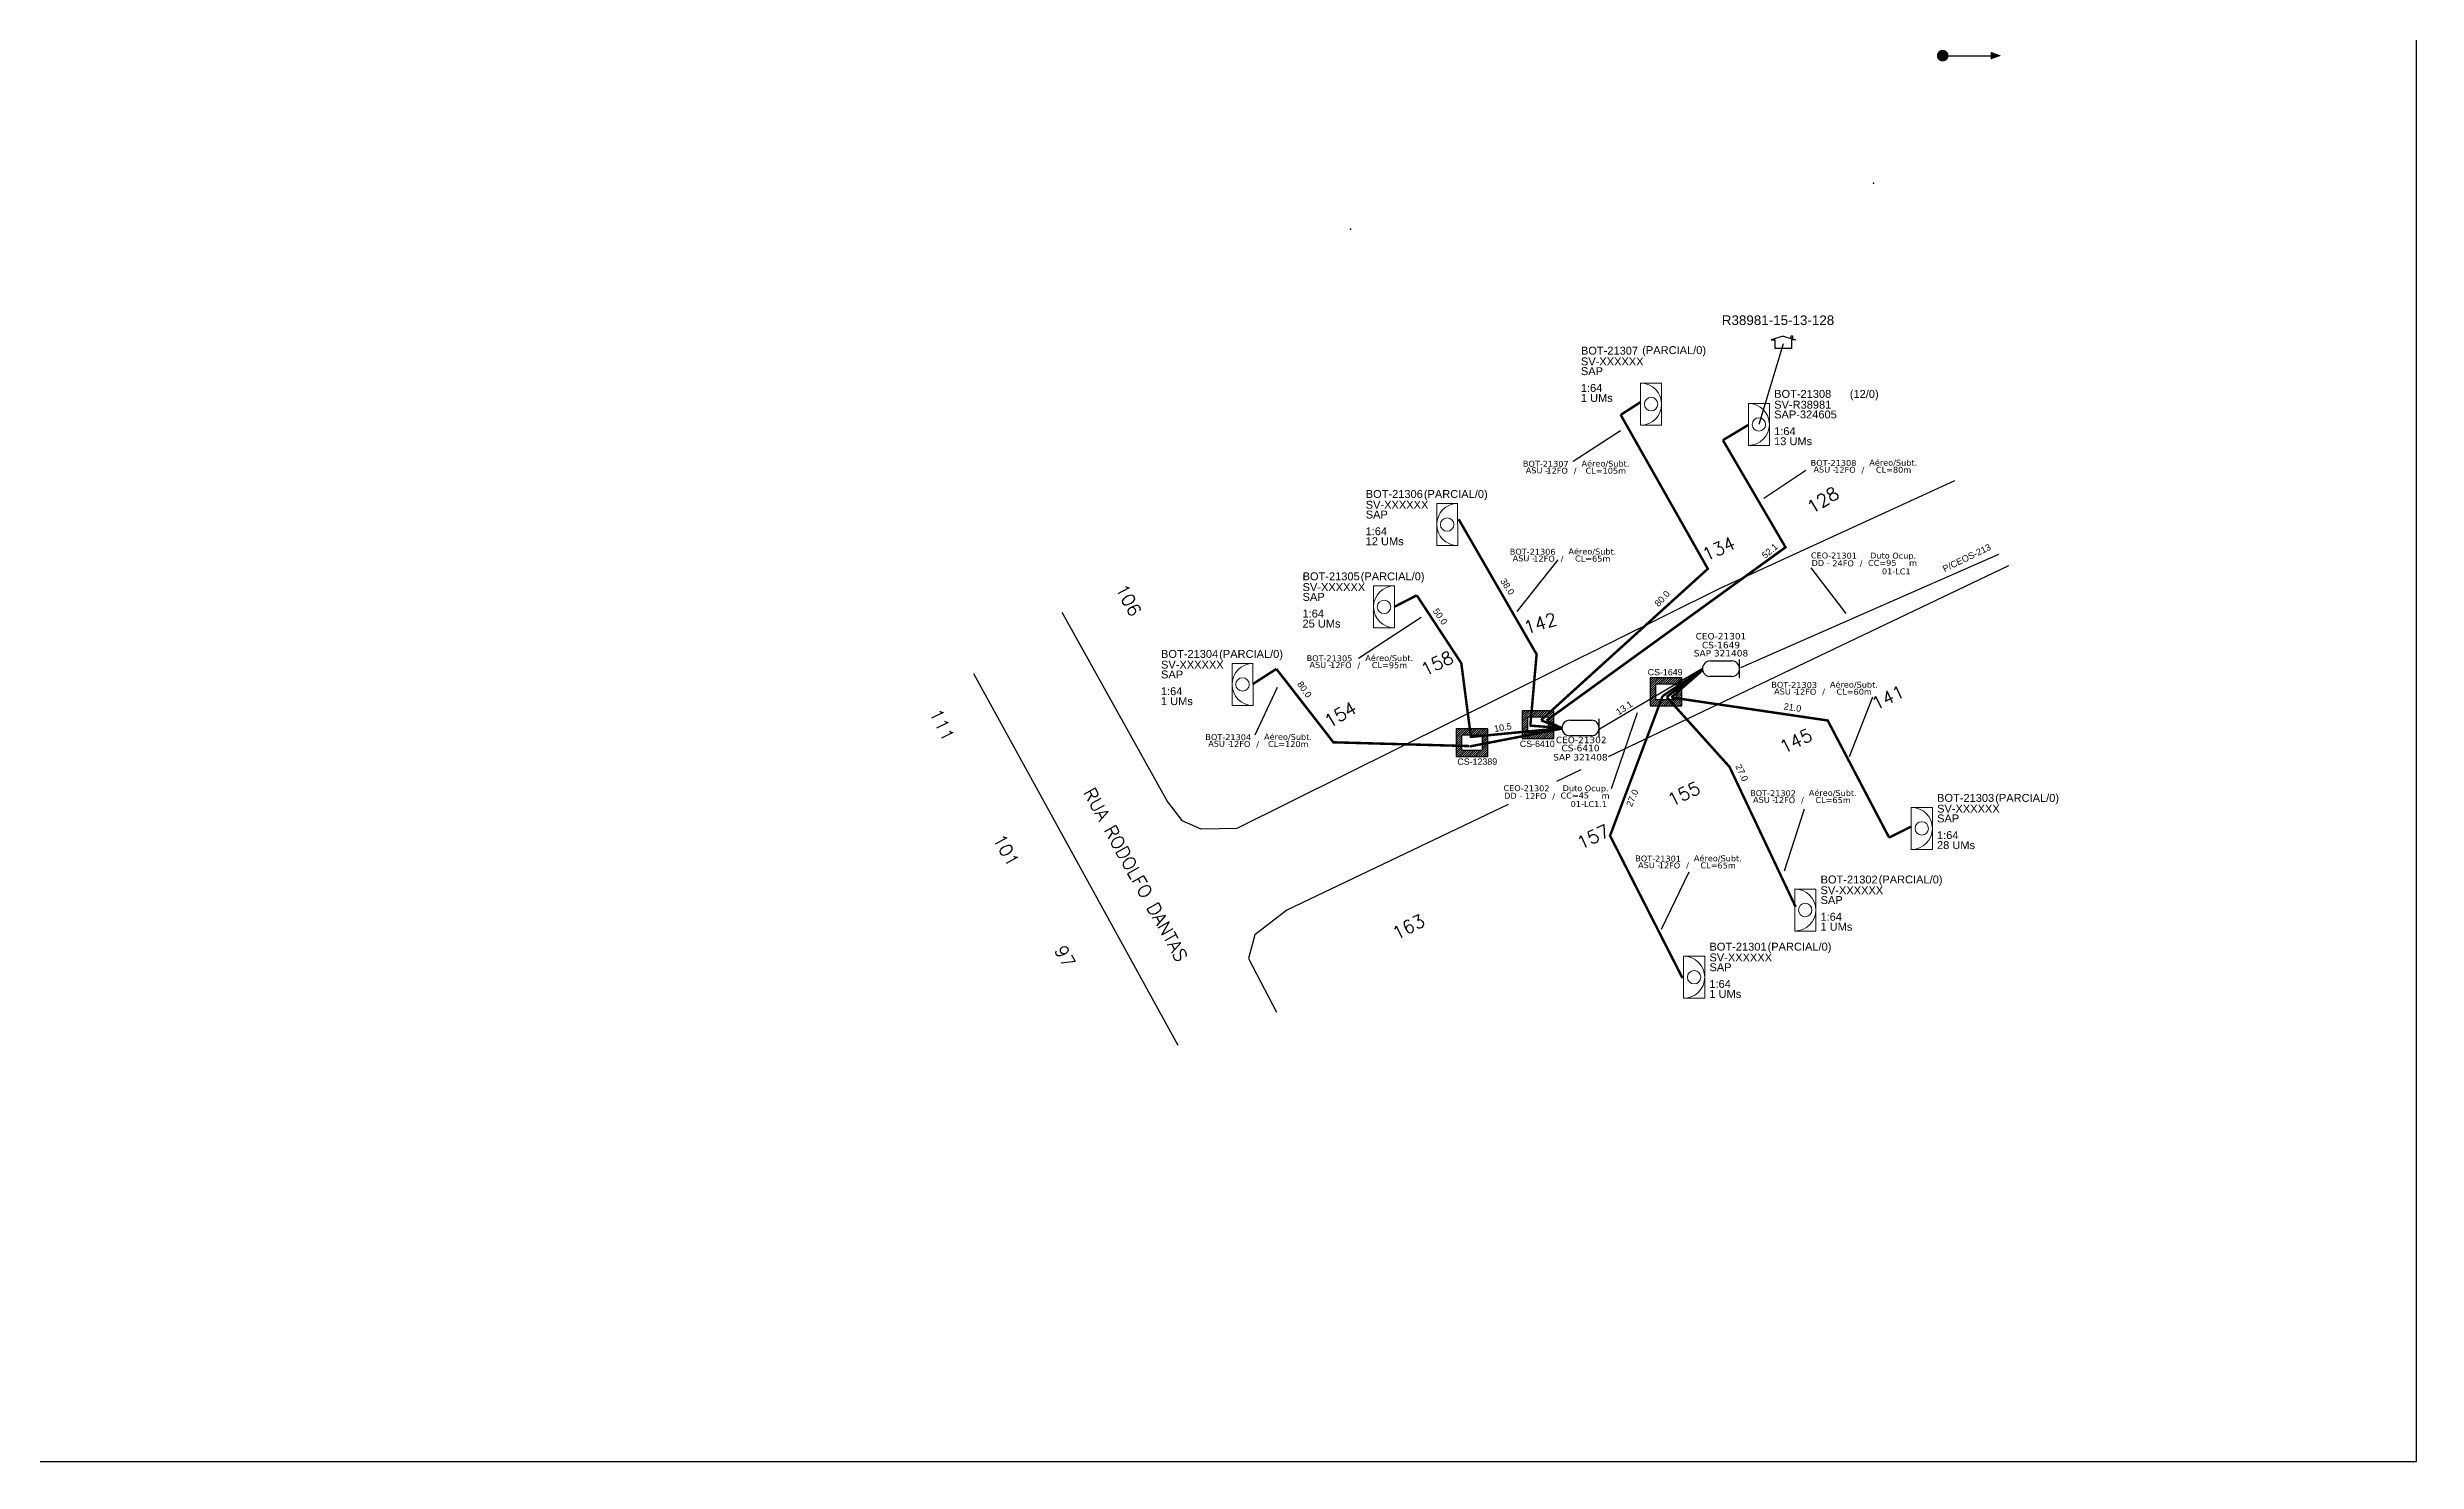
# Model space of a CAD drawing. Header units: inches. Extents: x 26135 to 26973, y 293564 to 294158.
# Drawn here: x 26479 to 26973.2, y 293564 to 293859.1 of the extents above; entities that cross this region are included whole.
import ezdxf
from ezdxf.enums import TextEntityAlignment as Align

# ---------------------------------------------------------------- set-up
doc = ezdxf.new("R2010")
doc.units = ezdxf.units.IN
doc.header["$MEASUREMENT"] = 0
doc.linetypes.add('DIVIDE2', pattern=[0.625, 0.25, -0.125, 0, -0.125, 0, -0.125])
for name, color, linetype in [('10.1-Caixas Subterrâneas', 5, 'Continuous'), ('20.4-CEOS', 1, 'Continuous'), ('20.5-CEO', 1, 'Continuous'), ('CAP a instalar', 1, 'Continuous'), ('FOLHAS', 7, 'Continuous'), ('label_cabos', 7, 'Continuous'), ('MUB', 252, 'Continuous'), ('NET-RETIRAR', 54, 'DIVIDE2'), ('SETA', 7, 'Continuous'), ('surveys', 7, 'Continuous'), ('surveys legendas', 7, 'Continuous')]:
    doc.layers.add(name, color=color, linetype=linetype)
doc.layers.add("20.0-LEGENDA DOS CDO'S", color=1, linetype='Continuous', lineweight=0)
doc.layers.add('20.1-CDO_INTERIOR', color=1, linetype='Continuous', lineweight=0)
doc.styles.add('ARIAL', font='arial.ttf')
doc.styles.add('DIGICADE', font='arial.ttf')
doc.styles.add('ROMANS', font='ROMANS.SHX', dxfattribs={"height": 2.5})
doc.styles.add('siredit', font='verdana.ttf')
doc.styles.add('TELEMAR-RJ', font='arial.ttf')
doc.linetypes.add('FENCELINE1', pattern='A,0.25,-0.1,[133,ltypeshp.shx,S=0.1,R=0,X=-0.1,Y=0],-0.1,1', length=1.45)
doc.dimstyles.new('CC', dxfattribs={"dimtxt": 1, "dimasz": 2, "dimexe": 0.18, "dimexo": 0.0625, "dimgap": 0.09, "dimtad": 0, "dimdec": 0, "dimrnd": 1, "dimzin": 0, "dimdsep": 46, "dimtxsty": 'siredit', "dimblk": 'NONE', "dimcen": 0, "dimse1": 1, "dimse2": 1, "dimsd1": 1, "dimsd2": 1, "dimclrt": 7, "dimadec": 0, "dimazin": 0, "dimtfac": 1, "dimtdec": 0, "dimtofl": 0, "dimtmove": 0, "dimatfit": 3, "dimfxl": 0, "dimtolj": 1, "dimtzin": 0, "dimarcsym": 0})

# ---------------------------------------------------------------- blocks, each defined once
blk = doc.blocks.new('CDOI_CT_ESQ')
at = {"layer": '20.1-CDO_INTERIOR', "color": 8, "lineweight": 18}
blk.add_lwpolyline([(-2.12, -2.13), (-2.12, 2.12), (0, 2.12), (0.01, -2.13)], close=True, dxfattribs=at)
blk.add_circle((-1.06, 0), 0.68, dxfattribs=at)
blk.add_arc((0.01, 0), 2.13, 90.0276, 270.0276, dxfattribs=at)
at = {"layer": "20.0-LEGENDA DOS CDO'S", "color": 8, "style": 'ARIAL'}
for tag, p in [('CDO_N', (-9.3, 2.69)), ('SURVEY', (-9.3, 1.6)), ('SAP', (-9.3, 0.61)), ('1:XX', (-9.31, -1.08)), ('UMS', (-9.31, -2.09))]:
    blk.add_attdef(tag, p, '', height=0.8, rotation=359.9724, dxfattribs=at)
blk.add_attdef('FIBRAS_UTILIZADAS', text='', height=0.8, rotation=359.9724, dxfattribs=at).set_placement((-1.59, 2.69), align=Align.CENTER)
blk = doc.blocks.new('CDOI_CT_DRT')
at = {"layer": '20.1-CDO_INTERIOR', "color": 8, "lineweight": 18}
blk.add_lwpolyline([(2.13, -2.13), (2.13, 2.12), (0, 2.12), (0, -2.13)], close=True, dxfattribs=at)
blk.add_circle((1.06, 0), 0.68, dxfattribs=at)
blk.add_arc((0, 0), 2.13, 269.9724, 89.9724, dxfattribs=at)
at = {"layer": "20.0-LEGENDA DOS CDO'S", "color": 8, "style": 'ARIAL'}
for tag, p in [('SURVEY', (2.61, 1.6)), ('CDO_N', (2.61, 2.69)), ('SAP', (2.61, 0.61)), ('1:XX', (2.6, -1.08)), ('UMS', (2.6, -2.09))]:
    blk.add_attdef(tag, p, '', height=0.8, rotation=359.9724, dxfattribs=at)
blk.add_attdef('FIBRAS_UTILIZADAS', text='', height=0.8, rotation=359.9724, dxfattribs=at).set_placement((10.32, 2.69), align=Align.CENTER)
blk = doc.blocks.new('*X1')
at = {"color": 0, "linetype": 'Continuous'}
for p, q in [((-1.25, 0.34099), (-0.49099, 1.1)), ((-1.25, 0.517767), (-0.667767, 1.1)), ((-1.25, 0.694544), (-0.844544, 1.1)), ((-1.25, 0.87132), (-1.02132, 1.1)), ((-1.25, 1.048097), (-1.198097, 1.1)), ((-1.25, 0.164214), (-0.8035, 0.610714)), ((-1.25, -0.012563), (-0.8035, 0.433937)), ((-1.25, -0.18934), (-0.8035, 0.25716)), ((-1.25, -0.366117), (-0.8035, 0.080383)), ((-0.789214, 0.625), (-0.314214, 1.1)), ((-0.612437, 0.625), (-0.137437, 1.1)), ((-0.43566, 0.625), (0.03934, 1.1)), ((-0.258883, 0.625), (0.216117, 1.1)), ((-0.082107, 0.625), (0.392893, 1.1)), ((0.09467, 0.625), (0.56967, 1.1)), ((0.271447, 0.625), (0.746447, 1.1)), ((0.448223, 0.625), (0.923223, 1.1)), ((0.625, 0.625), (1.1, 1.1)), ((0.801777, 0.625), (1.25, 1.073223)), ((0.8035, 0.449947), (1.25, 0.896447)), ((0.8035, 0.27317), (1.25, 0.71967)), ((0.8035, 0.096393), (1.25, 0.542893)), ((0.8035, -0.080383), (1.25, 0.366117)), ((0.8035, -0.25716), (1.25, 0.18934)), ((0.8035, -0.433937), (1.25, 0.012563)), ((-1.25, -0.542893), (-0.8035, -0.096393)), ((-1.25, -0.71967), (-0.8035, -0.27317)), ((-1.25, -0.896447), (-0.8035, -0.449947)), ((-1.25, -1.073223), (-0.801777, -0.625)), ((-1.1, -1.1), (-0.625, -0.625)), ((-0.923223, -1.1), (-0.448223, -0.625)), ((-0.746447, -1.1), (-0.271447, -0.625)), ((-0.56967, -1.1), (-0.09467, -0.625)), ((-0.392893, -1.1), (0.082107, -0.625)), ((-0.216117, -1.1), (0.258883, -0.625)), ((-0.03934, -1.1), (0.43566, -0.625)), ((0.137437, -1.1), (0.612437, -0.625)), ((0.314214, -1.1), (0.789214, -0.625)), ((0.49099, -1.1), (1.25, -0.34099)), ((0.667767, -1.1), (1.25, -0.517767)), ((0.8035, -0.610714), (1.25, -0.164214)), ((0.844544, -1.1), (1.25, -0.694544)), ((1.02132, -1.1), (1.25, -0.87132)), ((1.198097, -1.1), (1.25, -1.048097))]:
    blk.add_line(p, q, dxfattribs=at)
blk = doc.blocks.new('MANHOLE_MQ')
at = {"color": 0, "linetype": 'Continuous'}
for p, q in [((0.00000623, 0.00000569), (-0.00000627, 0.00000569)), ((-0.00000627, 0.00000569), (-0.00000627, -0.00000531)), ((-0.00000404, 0.00000331), (0.00000399, 0.00000331)), ((-0.00000404, -0.00000294), (-0.00000404, 0.00000331)), ((0.00000399, 0.00000331), (0.00000399, -0.00000294)), ((0.00000623, -0.00000531), (0.00000623, 0.00000569)), ((-0.00000627, -0.00000531), (0.00000623, -0.00000531)), ((0.00000399, -0.00000294), (-0.00000404, -0.00000294)), ((0.00000399, -0.00000294), (0.00000399, -0.00000294))]:
    blk.add_line(p, q, dxfattribs=at)
at = {"color": 0, "linetype": 'Continuous', "xscale": 5e-06, "yscale": 5e-06, "zscale": 1e-05}
blk.add_blockref('*X1', (-0.00000002, 0.00000019), dxfattribs=at)
blk = doc.blocks.new('Inst CB DT OCUP CFOA-SM-DD-S-12')
at = {"layer": 'label_cabos', "color": 0, "style": 'siredit'}
for tag, flags, p in [('ID_ATIVIDADE', 3, (1.31, 2.67)), ('FATOR', 1, (11.56, 2.55))]:
    blk.add_attdef(tag, text='', height=1, rotation=359.69, dxfattribs=dict(at, flags=flags)).set_placement(p, align=Align.MIDDLE_CENTER)
for tag, p in [('TIPO_CABO', (1.11, 0)), ('DESTINO_CABO', (3.13, 1.26)), ('CABO', (4.69, -0.05)), ('/', (7.71, -0.05)), ('LANCE', (10.41, 0.02)), ('TIPO_CABO', (13.11, 1.24)), ('UND', (16.46, 0)), ('FID', (13.65, -1.41))]:
    blk.add_attdef(tag, text='', height=1, rotation=359.69, dxfattribs=at).set_placement(p, align=Align.MIDDLE_CENTER)
blk.add_attdef('QTDE', (11.93, -0.45), '', height=1, rotation=359.69, dxfattribs=at)
blk = doc.blocks.new('LEGENDA DOS CABOS')
at = {"layer": 'label_cabos', "color": 0, "style": 'siredit'}
for tag, p in [('TIPO_CABO', (2.74, 0.52)), ('ID', (4.24, 1.63)), ('CABO', (6.16, 0.47)), ('/', (9.19, 0.47)), ('METROS', (14.36, 0.47)), ('XX', (14.31, 1.67))]:
    blk.add_attdef(tag, text='', height=1, rotation=359.69, dxfattribs=at).set_placement(p, align=Align.MIDDLE_CENTER)
blk = doc.blocks.new('_None')
blk = doc.blocks.new('Inst CB DT OCUP CFOA-SM-DD-G-24')
at = {"layer": 'label_cabos', "color": 0, "style": 'siredit'}
for tag, flags, p in [('ID_ATIVIDADE', 3, (1.31, 2.67)), ('FATOR', 1, (11.56, 2.55))]:
    blk.add_attdef(tag, text='', height=1, rotation=359.69, dxfattribs=dict(at, flags=flags)).set_placement(p, align=Align.MIDDLE_CENTER)
for tag, p in [('TIPO_CABO', (1.11, 0)), ('DESTINO_CABO', (3.13, 1.26)), ('CABO', (4.69, -0.05)), ('/', (7.71, -0.05)), ('LANCE', (10.41, 0.02)), ('TIPO_CABO', (13.11, 1.24)), ('UND', (16.46, 0)), ('FID', (13.65, -1.41))]:
    blk.add_attdef(tag, text='', height=1, rotation=359.69, dxfattribs=at).set_placement(p, align=Align.MIDDLE_CENTER)
blk.add_attdef('QTDE', (11.93, -0.45), '', height=1, rotation=359.69, dxfattribs=at)
blk = doc.blocks.new('SURVEY_SURVEY')
for p, q in [((0, 0.0000127), (-0.0000126, 0.000009)), ((-0.0000126, 0.000009), (-0.0000086, 0.000009)), ((-0.0000086, 0), (-0.0000086, 0.000009)), ((0, 0.0000127), (0.0000126, 0.000009)), ((0.0000084, 0.0000132), (0.0000098, 0.0000132)), ((0.0000084, 0.0000103), (0.0000084, 0.0000132)), ((0.0000126, 0.000009), (0.0000086, 0.000009)), ((0.0000086, 0.000009), (0.0000086, 0)), ((0.0000098, 0.0000132), (0.0000098, 0.0000099)), ((0.0000086, 0), (-0.0000086, 0))]:
    blk.add_line(p, q)
at = {"ltscale": 6}
blk.add_circle((0, 0.0000045), 0.0000000477, dxfattribs=at)

msp = doc.modelspace()

# ---------------------------------------------------------------- linework, layer by layer
msp.add_lwpolyline([(26134.68, 293563.98), (26973.25, 293563.98), (26973.25, 294157.98), (26134.68, 294157.98), (26134.68, 293563.98)])
at = {"const_width": 1.21}
msp.add_lwpolyline([(26873.77, 293857.36, 1), (26874.98, 293857.36, 1)], format="xyb", close=True, dxfattribs=at)
at = {"layer": '20.1-CDO_INTERIOR', "color": 8, "lineweight": 18}
msp.add_lwpolyline([(26815.73, 293780.25), (26815.74, 293789.02), (26811.35, 293789.02), (26811.35, 293780.26)], close=True, dxfattribs=at)
at = {"layer": '20.1-CDO_INTERIOR', "color": 1, "lineweight": 18}
msp.add_lwpolyline([(26838.21, 293776.02), (26838.21, 293784.79), (26833.83, 293784.79), (26833.83, 293776.03)], close=True, dxfattribs=at)
at = {"layer": '20.1-CDO_INTERIOR', "color": 8, "lineweight": 18}
msp.add_circle((26813.54, 293784.64), 1.4, dxfattribs=at)
at = {"layer": '20.1-CDO_INTERIOR', "color": 1, "lineweight": 18}
msp.add_circle((26836.02, 293780.41), 1.4, dxfattribs=at)
at = {"layer": '20.1-CDO_INTERIOR', "color": 8, "lineweight": 18}
msp.add_arc((26811.35, 293784.64), 4.38, 269.9724, 89.9724, dxfattribs=at)
at = {"layer": '20.1-CDO_INTERIOR', "color": 1, "lineweight": 18}
msp.add_arc((26833.83, 293780.41), 4.38, 269.9724, 89.9724, dxfattribs=at)
at = {"layer": '20.5-CEO', "color": 0}
for p, q in [((26825.86, 293731.05), (26830.38, 293731.05)), ((26830.38, 293727.83), (26825.86, 293727.83))]:
    msp.add_line(p, q, dxfattribs=at)
at = {"layer": '20.5-CEO', "color": 5}
for p, q in [((26796.55, 293718.67), (26801.08, 293718.67)), ((26801.08, 293715.45), (26796.55, 293715.45))]:
    msp.add_line(p, q, dxfattribs=at)
at = {"layer": '20.5-CEO', "color": 0}
msp.add_lwpolyline([(26832, 293727.49), (26832, 293731.38)], dxfattribs=at)
at = {"layer": '20.5-CEO', "color": 5}
msp.add_lwpolyline([(26802.69, 293715.12), (26802.69, 293719.01)], dxfattribs=at)
at = {"layer": '20.5-CEO', "color": 0}
for centre, start, end in [((26825.86, 293729.44), 90, 270), ((26830.38, 293729.44), 270, 90)]:
    msp.add_arc(centre, 1.61, start, end, dxfattribs=at)
at = {"layer": '20.5-CEO', "color": 5}
for centre, start, end in [((26796.55, 293717.06), 90, 270), ((26801.08, 293717.06), 270, 90)]:
    msp.add_arc(centre, 1.61, start, end, dxfattribs=at)
at = {"layer": 'CAP a instalar', "color": 0, "linetype": 'FENCELINE1', "ltscale": 0.18}
for p, q in [((26885.99, 293753.26), (26832.22, 293729.59)), ((26824.24, 293729.45), (26802.78, 293716.82))]:
    msp.add_line(p, q, dxfattribs=at)
at = {"layer": 'CAP a instalar', "color": 8, "linetype": 'FENCELINE1', "ltscale": 0.18, "const_width": 0.513}
for points in [[(26790.57, 293718.7), (26825.37, 293750.28), (26807.19, 293782.41)], [(26807.18, 293782.4), (26811.35, 293785.07)], [(26788.35, 293717.61), (26789.65, 293732.44), (26773.38, 293760.64)], [(26764.65, 293744.75), (26759.92, 293742.32)], [(26775.97, 293714.99), (26773.94, 293730.59), (26764.65, 293744.75)], [(26730.47, 293726.25), (26735.36, 293729.39)], [(26775.56, 293713.29), (26747.25, 293714.08), (26735.36, 293729.39)], [(26824.18, 293729.23), (26815.93, 293723.71)], [(26824.23, 293729.18), (26816.79, 293723.52)], [(26824.18, 293729.04), (26817.77, 293723.44)], [(26815.93, 293723.71), (26804.97, 293694.59), (26820.08, 293664.89)], [(26816.79, 293723.52), (26829.89, 293708.96), (26843.7, 293679.72)], [(26817.77, 293723.44), (26850.38, 293718.63), (26863.2, 293694.19)], [(26790.59, 293718.67), (26794.83, 293716.99)], [(26794.84, 293716.92), (26775.63, 293713.2)], [(26794.84, 293717.02), (26776.11, 293715.22)], [(26794.84, 293717.08), (26788.19, 293717.56)], [(26863.2, 293694.19), (26867.88, 293696.53)]]:
    msp.add_lwpolyline(points, dxfattribs=at)
at = {"layer": 'CAP a instalar', "color": 1, "linetype": 'FENCELINE1', "ltscale": 0.18, "const_width": 0.513}
for points in [[(26828.52, 293777.13), (26833.79, 293780.28)], [(26794.88, 293717.05), (26791.7, 293718.54)]]:
    msp.add_lwpolyline(points, dxfattribs=at)
at = {"layer": 'CAP a instalar', "color": 1, "linetype": 'FENCELINE1', "ltscale": 8, "const_width": 0.513}
msp.add_lwpolyline([(26791.72, 293718.62), (26841.58, 293754.77), (26828.52, 293777.13)], dxfattribs=at)
at = {"layer": 'MUB', "color": 0}
for points in [[(26690.58, 293741.26), (26712.62, 293701.69), (26715.62, 293697.77), (26719.63, 293696.05), (26727.19, 293696.13), (26827.82, 293746.15), (26876.91, 293768.68)], [(26888.1, 293750.9), (26804.58, 293711.06)], [(26714.87, 293650.8), (26672.25, 293728.37)], [(26798.9, 293708.34), (26793.81, 293705.91)], [(26783.71, 293701.1), (26737.51, 293679.06), (26730.89, 293673.88), (26729.57, 293668.99), (26735.4, 293657.77)]]:
    msp.add_lwpolyline(points, dxfattribs=at)
for p in [(26859.91, 293830.78), (26750.84, 293821.14)]:
    msp.add_point(p, dxfattribs=at)
at = {"layer": 'NET-RETIRAR', "color": 4, "linetype": 'Continuous'}
msp.add_lwpolyline([(26841.06, 293797.21), (26836.02, 293780.41)], dxfattribs=at)
at = {"layer": 'SETA'}
msp.add_lwpolyline([(26874.81, 293857.35), (26885.21, 293857.35)], dxfattribs=at)
msp.add_solid([(26884.37, 293858.17), (26886.59, 293857.36), (26884.37, 293856.56)], dxfattribs=at)

# ---------------------------------------------------------------- block references
at = {"color": 0, "lineweight": 0}
ref = msp.add_blockref('Inst CB DT OCUP CFOA-SM-DD-G-24', (26847.8, 293751.49), dxfattribs=dict(at, xscale=1.237533283904283, yscale=1.237533283904283, zscale=1.237533283904283))
ref.add_attrib('DESTINO_CABO', 'CEO-21301', dxfattribs={"layer": 'label_cabos', "color": 0, "height": 1.238, "rotation": 359.69, "style": 'siredit'}).set_placement((26851.68, 293753.05), align=Align.MIDDLE_CENTER)
ref.add_attrib('TIPO_CABO', 'Duto Ocup.', dxfattribs={"layer": 'label_cabos', "color": 0, "height": 1.238, "rotation": 359.69, "style": 'siredit'}).set_placement((26864.03, 293753.03), align=Align.MIDDLE_CENTER)
ref.add_attrib('/', '/', dxfattribs={"layer": 'label_cabos', "color": 0, "height": 1.24, "rotation": 359.69, "style": 'siredit'}).set_placement((26857.35, 293751.42), align=Align.MIDDLE_CENTER)
ref.add_attrib('FID', '01-LC1', dxfattribs={"layer": 'label_cabos', "color": 0, "height": 1.238, "rotation": 359.69, "style": 'siredit'}).set_placement((26864.69, 293749.74), align=Align.MIDDLE_CENTER)
ref.add_attrib('LANCE', 'CC=', dxfattribs={"layer": 'label_cabos', "color": 0, "height": 1.238, "rotation": 359.69, "style": 'siredit'}).set_placement((26860.69, 293751.51), align=Align.MIDDLE_CENTER)
ref.add_attrib('UND', 'm', dxfattribs={"layer": 'label_cabos', "color": 0, "height": 1.24, "rotation": 359.69, "style": 'siredit'}).set_placement((26868.18, 293751.49), align=Align.MIDDLE_CENTER)
ref.add_attrib('CABO', '24FO', dxfattribs={"layer": 'label_cabos', "color": 0, "height": 1.238, "rotation": 359.69, "style": 'siredit'}).set_placement((26853.6, 293751.42), align=Align.MIDDLE_CENTER)
ref.add_attrib('TIPO_CABO', 'DD - ', dxfattribs={"layer": 'label_cabos', "color": 0, "height": 1.238, "rotation": 359.69, "style": 'siredit'}).set_placement((26849.18, 293751.48), align=Align.MIDDLE_CENTER)
ref.add_attrib('QTDE', '95', (26862.57, 293750.92), dxfattribs={"layer": 'label_cabos', "color": 0, "height": 1.238, "rotation": 359.69, "style": 'siredit'})
ref = msp.add_blockref('Inst CB DT OCUP CFOA-SM-DD-S-12', (26783.66, 293702.94), dxfattribs=dict(at, xscale=1.237533283904283, yscale=1.237533283904283, zscale=1.237533283904283))
ref.add_attrib('DESTINO_CABO', 'CEO-21302', dxfattribs={"layer": 'label_cabos', "color": 0, "height": 1.238, "rotation": 359.69, "style": 'siredit'}).set_placement((26787.54, 293704.5), align=Align.MIDDLE_CENTER)
ref.add_attrib('TIPO_CABO', 'Duto Ocup.', dxfattribs={"layer": 'label_cabos', "color": 0, "height": 1.238, "rotation": 359.69, "style": 'siredit'}).set_placement((26799.88, 293704.48), align=Align.MIDDLE_CENTER)
ref.add_attrib('/', '/', dxfattribs={"layer": 'label_cabos', "color": 0, "height": 1.24, "rotation": 359.69, "style": 'siredit'}).set_placement((26793.21, 293702.87), align=Align.MIDDLE_CENTER)
ref.add_attrib('FID', '01-LC1.1', dxfattribs={"layer": 'label_cabos', "color": 0, "height": 1.238, "rotation": 359.69, "style": 'siredit'}).set_placement((26800.55, 293701.19), align=Align.MIDDLE_CENTER)
ref.add_attrib('LANCE', 'CC=', dxfattribs={"layer": 'label_cabos', "color": 0, "height": 1.238, "rotation": 359.69, "style": 'siredit'}).set_placement((26796.54, 293702.97), align=Align.MIDDLE_CENTER)
ref.add_attrib('UND', 'm', dxfattribs={"layer": 'label_cabos', "color": 0, "height": 1.24, "rotation": 359.69, "style": 'siredit'}).set_placement((26804.04, 293702.94), align=Align.MIDDLE_CENTER)
ref.add_attrib('CABO', '12FO', dxfattribs={"layer": 'label_cabos', "color": 0, "height": 1.238, "rotation": 359.69, "style": 'siredit'}).set_placement((26789.46, 293702.87), align=Align.MIDDLE_CENTER)
ref.add_attrib('TIPO_CABO', 'DD - ', dxfattribs={"layer": 'label_cabos', "color": 0, "height": 1.238, "rotation": 359.69, "style": 'siredit'}).set_placement((26785.04, 293702.93), align=Align.MIDDLE_CENTER)
ref.add_attrib('QTDE', '45', (26798.42, 293702.38), dxfattribs={"layer": 'label_cabos', "color": 0, "height": 1.238, "rotation": 359.69, "style": 'siredit'})
at = {"layer": '10.1-Caixas Subterrâneas', "color": 30, "xscale": 527663.6563178756, "yscale": 527663.6563178756, "zscale": 527663.6563178756, "rotation": 180.0000000000633}
for p in [(26816.66, 293724.71), (26789.95, 293717.85), (26776.16, 293714.12)]:
    msp.add_blockref('MANHOLE_MQ', p, dxfattribs=at)
at = {"layer": '20.1-CDO_INTERIOR', "xscale": 2.062555473173804, "yscale": 2.062555473173804, "zscale": 2.062555473173804}
for name, p, values in [('CDOI_CT_ESQ', (26773.18, 293759.52), {'CDO_N': 'BOT-21306', 'FIBRAS_UTILIZADAS': '         (PARCIAL/0)', 'SURVEY': 'SV-XXXXXX', 'SAP': 'SAP', '1:XX': '1:64', 'UMS': '12 UMs'}), ('CDOI_CT_ESQ', (26760.01, 293742.34), {'CDO_N': 'BOT-21305', 'FIBRAS_UTILIZADAS': '         (PARCIAL/0)', 'SURVEY': 'SV-XXXXXX', 'SAP': 'SAP', '1:XX': '1:64', 'UMS': '25 UMs'}), ('CDOI_CT_ESQ', (26730.48, 293726.15), {'CDO_N': 'BOT-21304', 'FIBRAS_UTILIZADAS': '         (PARCIAL/0)', 'SURVEY': 'SV-XXXXXX', 'SAP': 'SAP', '1:XX': '1:64', 'UMS': '1 UMs'}), ('CDOI_CT_DRT', (26867.82, 293696.11), {'CDO_N': 'BOT-21303', 'FIBRAS_UTILIZADAS': '         (PARCIAL/0)', 'SURVEY': 'SV-XXXXXX', 'SAP': 'SAP', '1:XX': '1:64', 'UMS': '28 UMs'}), ('CDOI_CT_DRT', (26843.51, 293679.08), {'CDO_N': 'BOT-21302', 'FIBRAS_UTILIZADAS': '         (PARCIAL/0)', 'SURVEY': 'SV-XXXXXX', 'SAP': 'SAP', '1:XX': '1:64', 'UMS': '1 UMs'}), ('CDOI_CT_DRT', (26820.33, 293665.06), {'CDO_N': 'BOT-21301', 'FIBRAS_UTILIZADAS': '         (PARCIAL/0)', 'SURVEY': 'SV-XXXXXX', 'SAP': 'SAP', '1:XX': '1:64', 'UMS': '1 UMs'})]:
    msp.add_blockref(name, p, dxfattribs=at).add_auto_attribs(values)
at = {"layer": 'label_cabos', "color": 0, "lineweight": 0, "xscale": 1.237533283904283, "yscale": 1.237533283904283, "zscale": 1.237533283904283}
for p, values in [((26786.31, 293770.17), {'ID': 'BOT-21307', 'CABO': '12FO', 'METROS': 'CL=105m', 'XX': 'Aéreo/Subt.', '/': '/', 'TIPO_CABO': 'ASU -'}), ((26846.35, 293770.36), {'ID': 'BOT-21308', 'CABO': '12FO', 'METROS': 'CL=80m', 'XX': 'Aéreo/Subt.', '/': '/', 'TIPO_CABO': 'ASU -'}), ((26783.58, 293751.83), {'ID': 'BOT-21306', 'CABO': '12FO', 'METROS': 'CL=65m', 'XX': 'Aéreo/Subt.', '/': '/', 'TIPO_CABO': 'ASU -'}), ((26741.19, 293729.59), {'ID': 'BOT-21305', 'CABO': '12FO', 'METROS': 'CL=95m', 'XX': 'Aéreo/Subt.', '/': '/', 'TIPO_CABO': 'ASU -'}), ((26838.14, 293724.04), {'ID': 'BOT-21303', 'CABO': '12FO', 'METROS': 'CL=60m', 'XX': 'Aéreo/Subt.', '/': '/', 'TIPO_CABO': 'ASU -'}), ((26720.07, 293713.14), {'ID': 'BOT-21304', 'CABO': '12FO', 'METROS': 'CL=120m', 'XX': 'Aéreo/Subt.', '/': '/', 'TIPO_CABO': 'ASU -'}), ((26833.73, 293701.44), {'ID': 'BOT-21302', 'CABO': '12FO', 'METROS': 'CL=65m', 'XX': 'Aéreo/Subt.', '/': '/', 'TIPO_CABO': 'ASU -'}), ((26809.75, 293687.8), {'ID': 'BOT-21301', 'CABO': '12FO', 'METROS': 'CL=65m', 'XX': 'Aéreo/Subt.', '/': '/', 'TIPO_CABO': 'ASU -'})]:
    msp.add_blockref('LEGENDA DOS CABOS', p, dxfattribs=at).add_auto_attribs(values)
at = {"layer": 'surveys', "color": 255, "xscale": 200000, "yscale": 200000, "zscale": 200000}
msp.add_blockref('SURVEY_SURVEY', (26841.11, 293796.28), dxfattribs=at)

# ---------------------------------------------------------------- texts
at = {"layer": '10.1-Caixas Subterrâneas', "color": 30, "style": 'ARIAL'}
for s, p in [('CS-1649', (26812.83, 293728.05)), ('CS-6410', (26786.15, 293713.09)), ('CS-12389', (26773.12, 293709.39))]:
    msp.add_text(s, height=1.32, dxfattribs=at).set_placement(p)
at = {"layer": "20.0-LEGENDA DOS CDO'S", "color": 8, "style": 'ARIAL'}
for s, p in [('SAP', (26798.89, 293790.7)), ('SV-XXXXXX', (26798.9, 293792.73)), ('BOT-21307', (26798.9, 293794.98)), ('1:64', (26798.88, 293787.2)), ('1 UMs', (26798.88, 293785.11))]:
    msp.add_text(s, height=1.65, rotation=359.9724, dxfattribs=at).set_placement(p)
msp.add_text('         (PARCIAL/0)', height=1.65, rotation=359.9724, dxfattribs=at).set_placement((26815.46, 293795.09), align=Align.CENTER)
at = {"layer": "20.0-LEGENDA DOS CDO'S", "color": 1, "style": 'ARIAL'}
for s, p in [('BOT-21308', (26839.21, 293785.96)), ('SAP-324605', (26839.21, 293781.67)), ('SV-R38981', (26839.22, 293783.71)), ('1:64', (26839.2, 293778.18)), ('13 UMs', (26839.19, 293776.09))]:
    msp.add_text(s, height=1.65, rotation=359.9724, dxfattribs=at).set_placement(p)
msp.add_text('         (12/0)', height=1.65, rotation=359.9724, dxfattribs=at).set_placement((26855.12, 293785.95), align=Align.CENTER)
at = {"layer": '20.4-CEOS', "color": 0, "style": 'siredit'}
msp.add_text('CEO-21301', height=1.361, dxfattribs=at).set_placement((26828.11, 293736.9), align=Align.TOP_CENTER)
at = {"layer": '20.4-CEOS', "color": 5, "style": 'siredit'}
msp.add_text('CEO-21302', height=1.361, dxfattribs=at).set_placement((26798.96, 293715.25), align=Align.TOP_CENTER)
at = {"layer": '20.5-CEO', "color": 0, "style": 'siredit'}
for s, p in [('SAP 321408', (26828.12, 293733.36)), ('CS-1649', (26828.12, 293735.05))]:
    msp.add_text(s, height=1.366, dxfattribs=at).set_placement(p, align=Align.TOP_CENTER)
at = {"layer": '20.5-CEO', "color": 5, "style": 'siredit'}
for s, p in [('CS-6410', (26798.81, 293713.56)), ('SAP 321408', (26798.8, 293711.65))]:
    msp.add_text(s, height=1.366, dxfattribs=at).set_placement(p, align=Align.TOP_CENTER)
at = {"layer": 'FOLHAS', "color": 2, "style": 'TELEMAR-RJ'}
for s, rotation, p in [('52.1', 39.771, (26838.28, 293754.01)), ('P/CEOS-213', 25.9677, (26879.37, 293752.6)), ('38.0', 302.9906, (26783.57, 293746.57)), ('80.0', 47.866, (26815.84, 293744.07)), ('50.0', 304.9681, (26769.53, 293740.33)), ('80.0', 305.8098, (26741.22, 293725.11)), ('10.5', 9.8961, (26782.61, 293717.19)), ('13.1', 32.9906, (26807.93, 293721.26)), ('21.0', 351.5433, (26843.04, 293721.35)), ('27.0', 295.302, (26832.48, 293707.73)), ('27.0', 67.2436, (26809.6, 293702.46))]:
    msp.add_text(s, height=1.353, rotation=rotation, dxfattribs=at).set_placement(p, align=Align.MIDDLE)
at = {"layer": 'MUB', "color": 0, "style": 'ROMANS'}
for s, rotation, p in [('128', 31.8223, (26849.37, 293764.62)), ('134', 24.444, (26827.62, 293754.48)), ('106', 298.7839, (26704.51, 293743.75)), ('142', 17.2104, (26790.42, 293738.92)), ('158', 25.7147, (26768.88, 293730.57)), ('141', 25.2967, (26862.96, 293723.45)), ('111', 296.1852, (26665.6, 293717.72)), ('154', 29.9327, (26748.69, 293719.88)), ('145', 25.2967, (26843.73, 293714.37)), ('155', 25.2967, (26820.38, 293703.33)), ('101', 298.8213, (26678.97, 293691.56)), ('157', 25.2967, (26801.43, 293694.37)), ('163', 26.7552, (26762.91, 293675.58)), ('97', 299.085, (26691.25, 293669.39))]:
    msp.add_text(s, height=2.707, rotation=rotation, dxfattribs=at).set_placement(p, align=Align.MIDDLE_CENTER)
msp.add_text('RUA RODOLFO DANTAS', height=2.7068, rotation=298.9219, dxfattribs=at).set_placement((26694.96, 293703.61))
at = {"layer": 'surveys legendas', "color": 0, "style": 'DIGICADE'}
msp.add_text('R38981-15-13-128', height=2, dxfattribs=at).set_placement((26828.29, 293801.16))

# ---------------------------------------------------------------- leaders
at = {"layer": 'label_cabos'}
for points in [[(26807.16, 293779.07), (26797.26, 293772.66)], [(26837.05, 293765.01), (26845.82, 293770.85)], [(26785.6, 293741.38), (26794.17, 293752.16)], [(26854.25, 293740.97), (26846.93, 293750.48)], [(26765.58, 293740.14), (26752.49, 293731.58)], [(26735.53, 293725.52), (26730.86, 293715.59)], [(26854.95, 293711.12), (26859.8, 293723.58)], [(26810.61, 293720.26), (26805.24, 293704.4)], [(26841.35, 293687.24), (26845.55, 293700.2)], [(26815.73, 293675.06), (26821.48, 293687.07)]]:
    msp.add_leader(points, dimstyle='CC', override={"dimasz": 0.05, "dimgap": 0.09, "dimtad": 0}, dxfattribs=at)

doc.saveas('drawing.dxf')
